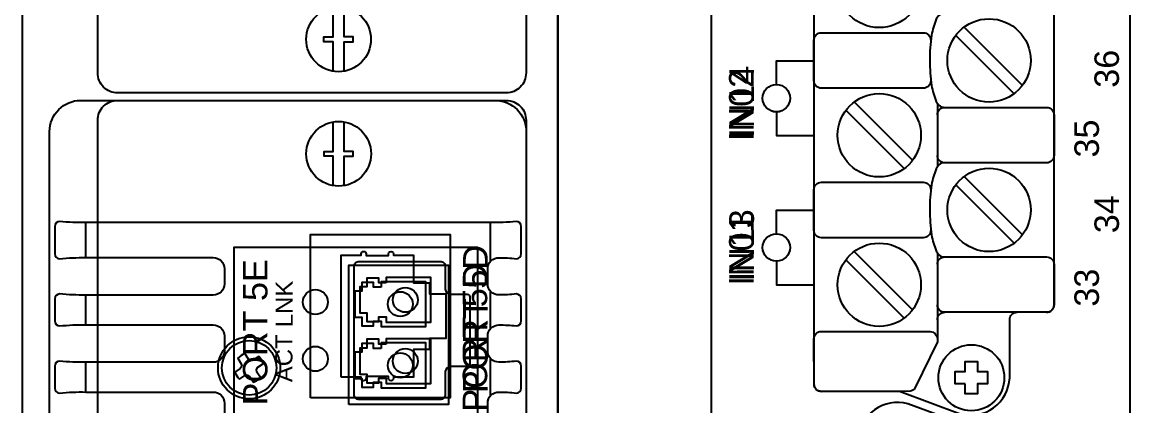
# Model space of a CAD drawing. Extents: x 1 to 47.7, y 0.3 to 34.2.
# Drawn here: x 31.395 to 35.879, y 14.713 to 16.253 of the extents above; entities that cross this region are included whole.
import ezdxf

# ---------------------------------------------------------------- set-up
doc = ezdxf.new("R2010")
doc.units = 0
doc.header["$MEASUREMENT"] = 0
for name, color, linetype in [('2_1__6___4__10-100BASE-T_C', 7, 'CONTINUOUS'), ('2_2__7___4__100BASE-FX_CON', 7, 'CONTINUOUS'), ('2_3__8___2__10-100BASE-T__', 7, 'CONTINUOUS'), ('2_4__9___2__100-1000BASE__', 7, 'CONTINUOUS'), ('4_1__2___8__OPTOISO_IND_LS', 7, 'CONTINUOUS'), ('4_2__7___8__OPTOISO_IND_LS', 7, 'CONTINUOUS'), ('4_3__4___24__OPTOISO_LS_IN', 7, 'CONTINUOUS'), ('4_4__D___24__OPTOISO_LS_IN', 7, 'CONTINUOUS'), ('4_5__8___8__OPTOISO_IND_LS', 7, 'CONTINUOUS'), ('6_0______DWG_', 7, 'CONTINUOUS')]:
    doc.layers.add(name, color=color, linetype=linetype)
doc.styles.add('ARIAL', font='arial.ttf')

msp = doc.modelspace()

# ---------------------------------------------------------------- linework, layer by layer
at = {"layer": '2_1__6___4__10-100BASE-T_C'}
for points in [[(31.6982, 11.3698), (31.6982, 15.8598, -0.414214), (31.7782, 15.9398), (33.3382, 15.9398, -0.414214), (33.4182, 15.8598), (33.4182, 11.3698, -0.414214), (33.3382, 11.2898), (31.7782, 11.2898, -0.414214)], [(32.676, 14.8278), (32.676, 15.3178), (32.756, 15.3178), (32.756, 15.3228, -1), (32.776, 15.3228), (32.776, 15.3159), (32.866, 15.3159), (32.866, 15.3228, -1.000014), (32.886, 15.3228), (32.886, 15.3178), (32.966, 15.3178), (32.966, 15.2068), (33.031, 15.2068), (33.031, 15.1628), (33.096, 15.1628), (33.096, 14.9828), (33.031, 14.9828), (33.031, 14.9388), (32.966, 14.9388), (32.966, 14.8278), (32.886, 14.8278), (32.886, 14.8228, -1.000005), (32.866, 14.8228), (32.866, 14.8297), (32.776, 14.8297), (32.776, 14.8228, -1), (32.756, 14.8228), (32.756, 14.8278)], [(32.2674, 14.8196), (32.2895, 14.8334), (32.3, 14.8353), (32.3089, 14.8293), (32.3237, 14.8078, 0.141658), (32.3514, 14.8259), (32.3377, 14.8481), (32.3358, 14.8586), (32.3417, 14.8675), (32.3632, 14.8823, 0.141658), (32.3451, 14.91), (32.323, 14.8962), (32.3124, 14.8944), (32.3036, 14.9003), (32.2888, 14.9218, 0.141657), (32.2611, 14.9037), (32.2748, 14.8815), (32.2767, 14.871), (32.2707, 14.8621), (32.2492, 14.8473, 0.141658)]]:
    msp.add_lwpolyline(points, format="xyb", close=True, dxfattribs=at)
for points in [[(32.6437, 15.5969), (32.6437, 15.7155), (32.6073, 15.7155), (32.6073, 15.7345), (32.6437, 15.7345), (32.6437, 15.8531)], [(32.688, 15.5969), (32.688, 15.7155), (32.7243, 15.7155), (32.7243, 15.7345), (32.688, 15.7345), (32.688, 15.8531)]]:
    msp.add_lwpolyline(points, dxfattribs=at)
msp.add_lwpolyline([(32.5532, 14.7443), (32.5532, 15.4013), (33.1132, 15.4013), (33.1132, 14.7443)], close=True, dxfattribs=at)
for centre, radius in [((32.6658, 15.725), 0.13), ((32.3062, 14.8648), 0.125), ((32.3062, 14.8648), 0.1095)]:
    msp.add_circle(centre, radius, dxfattribs=at)
at = {"layer": '2_2__7___4__100BASE-FX_CON'}
for points in [[(31.6982, 11.3698), (31.6982, 15.8598, -0.414214), (31.7782, 15.9398), (33.3382, 15.9398, -0.414214), (33.4182, 15.8598), (33.4182, 11.3698, -0.414214), (33.3382, 11.2898), (31.7782, 11.2898, -0.414214)], [(32.2674, 14.8196), (32.2895, 14.8334), (32.3, 14.8353), (32.3089, 14.8293), (32.3237, 14.8078, 0.141658), (32.3514, 14.8259), (32.3377, 14.8481), (32.3358, 14.8586), (32.3417, 14.8675), (32.3632, 14.8823, 0.141658), (32.3451, 14.91), (32.323, 14.8962), (32.3124, 14.8944), (32.3036, 14.9003), (32.2888, 14.9218, 0.141657), (32.2611, 14.9037), (32.2748, 14.8815), (32.2767, 14.871), (32.2707, 14.8621), (32.2492, 14.8473, 0.141658)]]:
    msp.add_lwpolyline(points, format="xyb", close=True, dxfattribs=at)
for points in [[(32.6437, 15.5969), (32.6437, 15.7155), (32.6073, 15.7155), (32.6073, 15.7345), (32.6437, 15.7345), (32.6437, 15.8531)], [(32.688, 15.5969), (32.688, 15.7155), (32.7243, 15.7155), (32.7243, 15.7345), (32.688, 15.7345), (32.688, 15.8531)], [(32.7062, 14.7178), (32.7062, 15.2778), (33.1062, 15.2778), (33.1062, 14.7178), (32.7062, 14.7178)], [(32.8362, 15.1888), (32.8063, 15.1888), (32.8063, 15.2083), (32.7582, 15.2083), (32.7582, 15.1733), (32.7302, 15.1733), (32.7302, 15.0683), (32.7582, 15.0683), (32.7582, 15.0333), (32.8063, 15.0333), (32.8063, 15.0528), (32.8362, 15.0528), (32.8362, 15.0308), (33.0162, 15.0308), (33.0162, 15.2108), (32.8362, 15.2108), (32.8362, 15.1888)], [(32.8362, 14.9428), (32.8063, 14.9428), (32.8063, 14.9623), (32.7582, 14.9623), (32.7582, 14.9273), (32.7302, 14.9273), (32.7302, 14.8223), (32.7582, 14.8223), (32.7582, 14.7873), (32.8063, 14.7873), (32.8063, 14.8068), (32.8362, 14.8068), (32.8362, 14.7848), (33.0162, 14.7848), (33.0162, 14.9648), (32.8362, 14.9648), (32.8362, 14.9428)]]:
    msp.add_lwpolyline(points, dxfattribs=at)
for centre, radius in [((32.6658, 15.725), 0.13), ((32.9132, 15.1208), 0.05), ((32.3062, 14.8648), 0.125), ((32.3062, 14.8648), 0.1095), ((32.9132, 14.8748), 0.05)]:
    msp.add_circle(centre, radius, dxfattribs=at)
at = {"layer": '2_3__8___2__10-100BASE-T__'}
for points in [[(31.6982, 11.3698), (31.6982, 15.8598, -0.414214), (31.7782, 15.9398), (33.3382, 15.9398, -0.414214), (33.4182, 15.8598), (33.4182, 11.3698, -0.414214), (33.3382, 11.2898), (31.7782, 11.2898, -0.414214)], [(32.676, 14.8278), (32.676, 15.3178), (32.756, 15.3178), (32.756, 15.3228, -1), (32.776, 15.3228), (32.776, 15.3159), (32.866, 15.3159), (32.866, 15.3228, -1.000014), (32.886, 15.3228), (32.886, 15.3178), (32.966, 15.3178), (32.966, 15.2068), (33.031, 15.2068), (33.031, 15.1628), (33.096, 15.1628), (33.096, 14.9828), (33.031, 14.9828), (33.031, 14.9388), (32.966, 14.9388), (32.966, 14.8278), (32.886, 14.8278), (32.886, 14.8228, -1.000005), (32.866, 14.8228), (32.866, 14.8297), (32.776, 14.8297), (32.776, 14.8228, -1), (32.756, 14.8228), (32.756, 14.8278)], [(32.2674, 14.8196), (32.2895, 14.8334), (32.3, 14.8353), (32.3089, 14.8293), (32.3237, 14.8078, 0.141658), (32.3514, 14.8259), (32.3377, 14.8481), (32.3358, 14.8586), (32.3417, 14.8675), (32.3632, 14.8823, 0.141658), (32.3451, 14.91), (32.323, 14.8962), (32.3124, 14.8944), (32.3036, 14.9003), (32.2888, 14.9218, 0.141657), (32.2611, 14.9037), (32.2748, 14.8815), (32.2767, 14.871), (32.2707, 14.8621), (32.2492, 14.8473, 0.141658)]]:
    msp.add_lwpolyline(points, format="xyb", close=True, dxfattribs=at)
for points in [[(32.6437, 15.5969), (32.6437, 15.7155), (32.6073, 15.7155), (32.6073, 15.7345), (32.6437, 15.7345), (32.6437, 15.8531)], [(32.688, 15.5969), (32.688, 15.7155), (32.7243, 15.7155), (32.7243, 15.7345), (32.688, 15.7345), (32.688, 15.8531)]]:
    msp.add_lwpolyline(points, dxfattribs=at)
msp.add_lwpolyline([(32.5532, 14.7443), (32.5532, 15.4013), (33.1132, 15.4013), (33.1132, 14.7443)], close=True, dxfattribs=at)
for centre, radius in [((32.6658, 15.725), 0.13), ((32.3062, 14.8648), 0.125), ((32.3062, 14.8648), 0.1095)]:
    msp.add_circle(centre, radius, dxfattribs=at)
at = {"layer": '2_4__9___2__100-1000BASE__'}
for points in [[(31.505, 11.4153), (31.505, 15.8147, -0.414444), (31.6298, 15.9396), (33.2942, 15.9396, -0.413495), (33.4188, 15.8144), (33.4188, 11.4156, -0.413496), (33.2942, 11.2905), (31.6298, 11.2905, -0.414444)], [(32.7277, 14.7577), (32.7277, 15.2723, -0.414573), (32.7477, 15.2924), (33.0739, 15.2924, -0.416018), (33.0939, 15.2724), (33.0939, 15.1804, 0.41265), (33.1139, 15.1604), (33.1824, 15.1604, -0.418703), (33.1924, 15.1504), (33.1924, 14.8796, -0.419075), (33.1824, 14.8696), (33.1139, 14.8696, 0.41265), (33.0939, 14.8496), (33.0939, 14.7576, -0.416018), (33.0739, 14.7377), (32.7477, 14.7377, -0.414573)]]:
    msp.add_lwpolyline(points, format="xyb", close=True, dxfattribs=at)
for points in [[(32.6437, 15.5969), (32.6437, 15.7155), (32.6073, 15.7155), (32.6073, 15.7345), (32.6437, 15.7345), (32.6437, 15.8531)], [(32.688, 15.5969), (32.688, 15.7155), (32.7243, 15.7155), (32.7243, 15.7345), (32.688, 15.7345), (32.688, 15.8531)], [(31.6502, 15.3077), (31.6502, 15.4484)], [(33.2739, 15.4484), (33.2739, 15.2905)], [(32.6348, 11.8566), (32.2458, 11.8566), (32.2458, 15.35), (33.2234, 15.35), (33.2234, 11.8566), (33.1817, 11.8566)], [(32.8564, 15.206), (32.8264, 15.206), (32.8264, 15.2255), (32.7784, 15.2255), (32.7784, 15.1905), (32.7504, 15.1905), (32.7504, 15.0855), (32.7784, 15.0855), (32.7784, 15.0505), (32.8264, 15.0505), (32.8264, 15.07), (32.8564, 15.07), (32.8564, 15.048), (33.0364, 15.048), (33.0364, 15.228), (32.8564, 15.228), (32.8564, 15.206)], [(31.6502, 15.0376), (31.6502, 15.1574)], [(33.2739, 15.1745), (33.2739, 15.0205)], [(32.8564, 14.96), (32.8264, 14.96), (32.8264, 14.9795), (32.7784, 14.9795), (32.7784, 14.9445), (32.7504, 14.9445), (32.7504, 14.8395), (32.7784, 14.8395), (32.7784, 14.8045), (32.8264, 14.8045), (32.8264, 14.824), (32.8564, 14.824), (32.8564, 14.802), (33.0364, 14.802), (33.0364, 14.982), (32.8564, 14.982), (32.8564, 14.96)], [(31.6502, 14.7676), (31.6502, 14.8874)], [(33.2739, 14.9045), (33.2739, 14.7505)]]:
    msp.add_lwpolyline(points, dxfattribs=at)
msp.add_lwpolyline([(33.2643, 14.6623), (33.2643, 14.7227, -0.421779), (33.3096, 14.7674, -0.033142), (33.3788, 14.7633, 0.41291), (33.3988, 14.7833), (33.3988, 14.8718, 0.41291), (33.3788, 14.8918, -0.033142), (33.3096, 14.8876, -0.42184), (33.2643, 14.9323), (33.2643, 14.9927, -0.421779), (33.3096, 15.0374, -0.033142), (33.3788, 15.0333, 0.41291), (33.3988, 15.0533), (33.3988, 15.1418, 0.41291), (33.3788, 15.1618, -0.033142), (33.3096, 15.1576, -0.42184), (33.2643, 15.2023), (33.2643, 15.2627, -0.421779), (33.3096, 15.3074, -0.033142), (33.3788, 15.3033, 0.41291), (33.3988, 15.3233), (33.3988, 15.4328, 0.41291), (33.3788, 15.4528, -0.030099), (33.2739, 15.4484), (31.6502, 15.4484, -0.030099), (31.5453, 15.4528, 0.41291), (31.5253, 15.4328), (31.5253, 15.3233, 0.41291), (31.5453, 15.3033, -0.030099), (31.6502, 15.3077), (32.1618, 15.3077, -0.415329), (32.2067, 15.2627), (32.2067, 15.2023, -0.415032), (32.1618, 15.1574), (31.6502, 15.1574, -0.030099), (31.5453, 15.1618, 0.41291), (31.5253, 15.1418), (31.5253, 15.0533, 0.41291), (31.5453, 15.0333, -0.030099), (31.6502, 15.0377), (32.1618, 15.0377, -0.415329), (32.2067, 14.9927), (32.2067, 14.9323, -0.415032), (32.1618, 14.8874), (31.6502, 14.8874, -0.030099), (31.5453, 14.8918, 0.41291), (31.5253, 14.8718), (31.5253, 14.7833, 0.41291), (31.5453, 14.7633, -0.030099), (31.6502, 14.7677), (32.1618, 14.7677, -0.415329), (32.2067, 14.7227), (32.2067, 14.6623, -0.415032)], format="xyb", dxfattribs=at)
for centre, radius in [((32.6658, 15.725), 0.13), ((32.5725, 15.129), 0.05), ((32.9334, 15.138), 0.05), ((32.5725, 14.901), 0.05), ((32.9334, 14.892), 0.05)]:
    msp.add_circle(centre, radius, dxfattribs=at)
at = {"layer": '4_1__2___8__OPTOISO_IND_LS'}
for points in [[(34.4235, 16.0032), (34.4235, 16.0982), (34.5747, 16.0982)], [(34.4235, 15.8932), (34.4235, 15.7982), (34.5747, 15.7982)], [(34.4235, 15.4032), (34.4235, 15.4982), (34.5747, 15.4982)], [(34.4235, 15.2932), (34.4235, 15.1982), (34.5747, 15.1982)]]:
    msp.add_lwpolyline(points, dxfattribs=at)
for centre in [(34.4235, 15.9482), (34.4235, 15.3482)]:
    msp.add_circle(centre, 0.055, dxfattribs=at)
at = {"layer": '4_2__7___8__OPTOISO_IND_LS'}
for points in [[(34.4235, 16.0032), (34.4235, 16.0982), (34.5747, 16.0982)], [(34.4235, 15.8932), (34.4235, 15.7982), (34.5747, 15.7982)], [(34.4235, 15.4032), (34.4235, 15.4982), (34.5747, 15.4982)], [(34.4235, 15.2932), (34.4235, 15.1982), (34.5747, 15.1982)]]:
    msp.add_lwpolyline(points, dxfattribs=at)
for centre in [(34.4235, 15.9482), (34.4235, 15.3482)]:
    msp.add_circle(centre, 0.055, dxfattribs=at)
at = {"layer": '4_3__4___24__OPTOISO_LS_IN'}
for points in [[(34.4235, 16.0031), (34.4235, 16.0982), (34.5747, 16.0982)], [(34.4235, 15.8931), (34.4235, 15.7982), (34.5747, 15.7982)], [(34.4235, 15.4031), (34.4235, 15.4982), (34.5747, 15.4982)], [(34.4235, 15.2931), (34.4235, 15.1982), (34.5747, 15.1982)]]:
    msp.add_lwpolyline(points, dxfattribs=at)
for centre in [(34.4235, 15.9481), (34.4235, 15.3481)]:
    msp.add_circle(centre, 0.055, dxfattribs=at)
at = {"layer": '4_4__D___24__OPTOISO_LS_IN'}
for points in [[(34.4235, 16.0031), (34.4235, 16.0982), (34.5747, 16.0982)], [(34.4235, 15.8931), (34.4235, 15.7982), (34.5747, 15.7982)], [(34.4235, 15.4031), (34.4235, 15.4982), (34.5747, 15.4982)], [(34.4235, 15.2931), (34.4235, 15.1982), (34.5747, 15.1982)]]:
    msp.add_lwpolyline(points, dxfattribs=at)
for centre in [(34.4235, 15.9481), (34.4235, 15.3481)]:
    msp.add_circle(centre, 0.055, dxfattribs=at)
at = {"layer": '4_5__8___8__OPTOISO_IND_LS'}
for points in [[(34.4235, 16.0032), (34.4235, 16.0982), (34.5747, 16.0982)], [(34.4235, 15.8932), (34.4235, 15.7982), (34.5747, 15.7982)], [(34.4235, 15.4032), (34.4235, 15.4982), (34.5747, 15.4982)], [(34.4235, 15.2932), (34.4235, 15.1982), (34.5747, 15.1982)]]:
    msp.add_lwpolyline(points, dxfattribs=at)
for centre in [(34.4235, 15.9482), (34.4235, 15.3482)]:
    msp.add_circle(centre, 0.055, dxfattribs=at)
at = {"layer": '6_0______DWG_'}
for points in [[(31.3953, 20.465), (31.3953, 3.435, 0.414214), (31.5053, 3.325), (33.4353, 3.325, 0.414214), (33.5453, 3.435), (33.5453, 20.465, 0.414214), (33.4353, 20.575), (31.5053, 20.575, 0.414214), (31.3953, 20.465)], [(35.5088, 15.088, 0.414213), (35.5388, 15.118), (35.5389, 20.0998, 0.414214), (35.5089, 20.1298), (35.1959, 20.1298), (34.9511, 20.2207, 0.480048), (34.7529, 20.0757), (34.7529, 19.8415, -0.414214), (34.7229, 19.8115), (34.6047, 19.8115, 0.414212), (34.5747, 19.7815), (34.5747, 19.7815), (34.5747, 14.8004, 0.414215), (34.6047, 14.7704), (34.9175, 14.7705), (35.1623, 14.6796, 0.47859), (35.3608, 14.8246), (35.3608, 15.058, -0.414214), (35.3908, 15.088)], [(35.1001, 16.2895, 0.191033), (35.0762, 16.281, 0.081668), (35.066, 16.2654, 0.0591), (35.0467, 16.2017, 0.034646), (35.0396, 16.1001, 0.03436), (35.0467, 15.9994, 0.0591), (35.066, 15.9357, 0.081668), (35.0762, 15.9201, 0.191033), (35.1001, 15.9116)], [(35.0434, 16.0265), (35.0434, 16.0186, -0.414214), (35.0134, 15.9886), (34.6047, 15.9886, -0.414214), (34.5747, 16.0186), (34.5747, 16.1814, -0.414214), (34.6047, 16.2114), (35.0134, 16.2114, -0.414214), (35.0434, 16.1814), (35.0434, 16.1746)], [(35.0701, 15.8816, -0.414214), (35.1001, 15.9116), (35.5088, 15.9116, -0.414214), (35.5388, 15.8816), (35.5388, 15.7187, -0.414214), (35.5088, 15.6887), (35.1001, 15.6887, -0.414214), (35.0701, 15.7187)], [(35.1001, 15.6887, 0.191033), (35.0762, 15.6802, 0.081668), (35.066, 15.6646, 0.0591), (35.0467, 15.6009, 0.034646), (35.0396, 15.4994, 0.03436), (35.0467, 15.3987, 0.0591), (35.066, 15.335, 0.081668), (35.0762, 15.3193, 0.191033), (35.1001, 15.3108)], [(35.0434, 15.4257), (35.0434, 15.4178, -0.414214), (35.0134, 15.3878), (34.6047, 15.3878, -0.414214), (34.5747, 15.4178), (34.5747, 15.5807, -0.414214), (34.6047, 15.6107), (35.0134, 15.6107, -0.414214), (35.0434, 15.5807), (35.0434, 15.5739)], [(35.0701, 15.3273), (35.0701, 14.9692), (34.9803, 14.7833, -0.241986), (34.9605, 14.7705), (34.6047, 14.7704, -0.422157), (34.5748, 14.7971), (34.5747, 14.9814, -0.414214), (34.6047, 15.0114), (35.0418, 15.0114, -0.390527), (35.0701, 14.9814)], [(35.0701, 15.2808, -0.414214), (35.1001, 15.3108), (35.5088, 15.3108, -0.414214), (35.5388, 15.2808), (35.5388, 15.118, -0.414214), (35.5088, 15.088), (35.1001, 15.088, -0.414214), (35.0701, 15.118)], [(35.0701, 15.058, -0.414214), (35.1001, 15.088)], [(35.5088, 9.588, 0.414213), (35.5388, 9.618), (35.5389, 14.5998, 0.414214), (35.5089, 14.6298), (35.1959, 14.6298), (34.9511, 14.7207, 0.480048), (34.7529, 14.5757), (34.7529, 14.3415, -0.414214), (34.7229, 14.3115), (34.6047, 14.3115, 0.414212), (34.5747, 14.2815), (34.5747, 14.2815), (34.5747, 9.3004, 0.414215), (34.6047, 9.2704), (34.9175, 9.2705), (35.1623, 9.1796, 0.47859), (35.3608, 9.3246), (35.3608, 9.558, -0.414214), (35.3908, 9.588)]]:
    msp.add_lwpolyline(points, format="xyb", dxfattribs=at)
for points in [[(39.7653, 20.575), (33.6353, 20.575, 0.414214), (33.5453, 20.485), (33.5453, 3.415, 0.414214), (33.6353, 3.325), (39.7653, 3.325, 0.381966), (39.8547, 3.405), (39.8547, 20.495, 0.381966)], [(34.1637, 3.6192), (34.1637, 20.2795, -0.468367), (34.2237, 20.3295), (35.7937, 20.3295, -0.414132), (35.8437, 20.2795), (35.8437, 3.6192, -0.414214), (35.7937, 3.5692), (34.2137, 3.5692, -0.414287)], [(31.6982, 16.0498), (31.6982, 19.1898, -0.414214), (31.7782, 19.2698), (33.3382, 19.2698, -0.414214), (33.4182, 19.1898), (33.4182, 16.0498, -0.414214), (33.3382, 15.9698), (31.7782, 15.9698, -0.414214)]]:
    msp.add_lwpolyline(points, format="xyb", close=True, dxfattribs=at)
for points in [[(32.6431, 16.0569), (32.6431, 16.1755), (32.6068, 16.1755), (32.6068, 16.1945), (32.6431, 16.1945), (32.6431, 16.3131)], [(32.6874, 16.0569), (32.6874, 16.1755), (32.7238, 16.1755), (32.7238, 16.1945), (32.6874, 16.1945), (32.6874, 16.3131)], [(35.1775, 16.2339), (35.4116, 15.9998)], [(35.144, 16.2005), (35.3782, 15.9663)], [(34.7365, 15.9333), (34.9706, 15.6991)], [(35.0701, 15.9281), (35.0701, 15.6722)], [(34.7031, 15.8999), (34.9372, 15.6657)], [(35.1775, 15.6332), (35.4116, 15.399)], [(35.144, 15.5997), (35.3782, 15.3656)], [(34.7031, 15.2991), (34.9372, 15.0649)], [(34.7365, 15.3325), (34.9706, 15.0984)]]:
    msp.add_lwpolyline(points, dxfattribs=at)
msp.add_lwpolyline([(35.1819, 14.8), (35.1416, 14.8), (35.1416, 14.85), (35.1819, 14.85), (35.1819, 14.8901), (35.2319, 14.8901), (35.2319, 14.85), (35.2718, 14.85), (35.2718, 14.8), (35.2319, 14.8), (35.2319, 14.7599), (35.1819, 14.7599)], close=True, dxfattribs=at)
for centre, radius in [((34.8368, 16.3995), 0.1673), ((32.6653, 16.185), 0.13), ((35.2778, 16.1001), 0.1673), ((34.8368, 15.7995), 0.1673), ((35.2778, 15.4994), 0.1673), ((34.8368, 15.1987), 0.1673), ((35.2067, 14.825), 0.1324)]:
    msp.add_circle(centre, radius, dxfattribs=at)

# ---------------------------------------------------------------- texts
at = {"layer": '2_1__6___4__10-100BASE-T_C', "style": 'ARIAL'}
msp.add_text('PORT 5D', height=0.09833, rotation=90, dxfattribs=at).set_placement((33.2641, 14.7635))
at = {"layer": '2_2__7___4__100BASE-FX_CON', "style": 'ARIAL'}
msp.add_text('PORT 5D', height=0.09833, rotation=90, dxfattribs=at).set_placement((33.2623, 14.6887))
at = {"layer": '2_3__8___2__10-100BASE-T__', "style": 'ARIAL'}
msp.add_text('PORT 5D', height=0.09833, rotation=90, dxfattribs=at).set_placement((33.2635, 14.7633))
at = {"layer": '2_4__9___2__100-1000BASE__', "style": 'ARIAL'}
for s, height, p in [('PORT 5E', 0.09833, (32.3798, 14.7137)), ('LNK', 0.06883, (32.4813, 15.0283)), ('ACT', 0.06883, (32.4802, 14.8071))]:
    msp.add_text(s, height=height, rotation=90, dxfattribs=at).set_placement(p)
at = {"layer": '4_1__2___8__OPTOISO_IND_LS', "style": 'ARIAL'}
for s, p in [('IN02', (34.3319, 15.7763)), ('IN01', (34.3319, 15.1952))]:
    msp.add_text(s, height=0.09833, rotation=90, dxfattribs=at).set_placement(p)
at = {"layer": '4_2__7___8__OPTOISO_IND_LS', "style": 'ARIAL'}
for s, p in [('IN02', (34.3319, 15.7763)), ('IN01', (34.3319, 15.1952))]:
    msp.add_text(s, height=0.09833, rotation=90, dxfattribs=at).set_placement(p)
at = {"layer": '4_3__4___24__OPTOISO_LS_IN', "style": 'ARIAL'}
for s, p in [('IN14', (34.3335, 15.7893)), ('IN13', (34.3335, 15.2118))]:
    msp.add_text(s, height=0.09833, rotation=90, dxfattribs=at).set_placement(p)
at = {"layer": '4_4__D___24__OPTOISO_LS_IN', "style": 'ARIAL'}
for s, p in [('IN14', (34.3335, 15.7893)), ('IN13', (34.3335, 15.2118))]:
    msp.add_text(s, height=0.09833, rotation=90, dxfattribs=at).set_placement(p)
at = {"layer": '4_5__8___8__OPTOISO_IND_LS', "style": 'ARIAL'}
for s, p in [('IN02', (34.3319, 15.7763)), ('IN01', (34.3319, 15.1952))]:
    msp.add_text(s, height=0.09833, rotation=90, dxfattribs=at).set_placement(p)
at = {"layer": '6_0______DWG_', "style": 'ARIAL'}
for s, p in [('36', (35.7994, 15.9902)), ('35', (35.719, 15.7098)), ('34', (35.7994, 15.4057)), ('33', (35.719, 15.1106))]:
    msp.add_text(s, height=0.09833, rotation=90, dxfattribs=at).set_placement(p)

doc.saveas('drawing.dxf')
